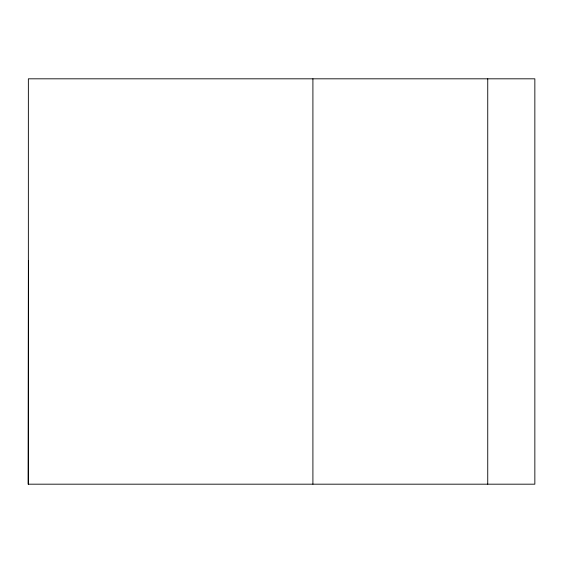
<?xml version="1.0" encoding="UTF-8"?>
<svg xmlns="http://www.w3.org/2000/svg" width="563" height="563" viewBox="0 0 563 563"><rect width="100%" height="100%" fill="white"/><g stroke="black" fill="none" stroke-linecap="round" stroke-linejoin="round"><path stroke-width="0.84" d="M28.431 260.838L28.15 484.18L534.85 484.18L534.85 78.82L28.361 78.82L28.361 484.18M487.741 78.82L487.741 484.18M312.908 78.82L312.908 484.18"/></g></svg>
